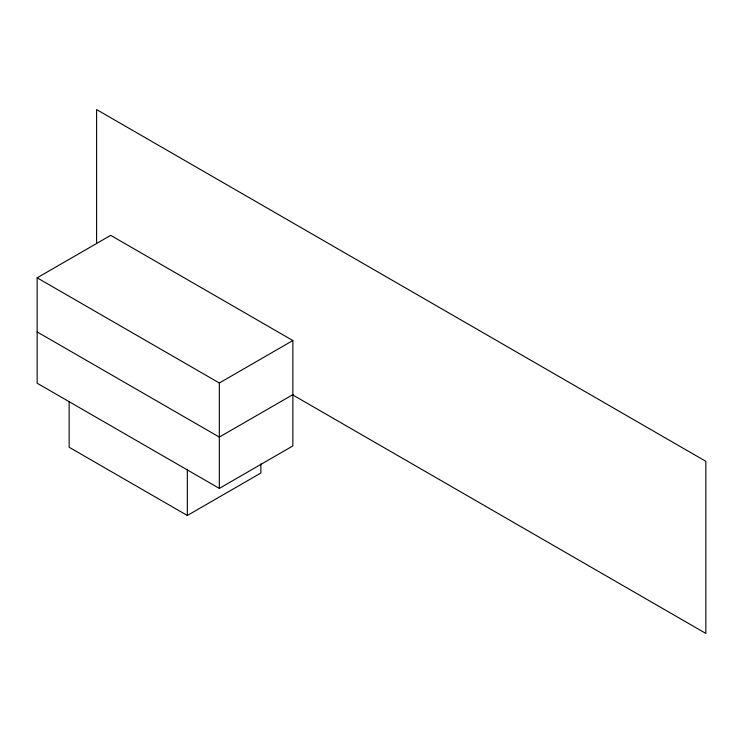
<?xml version="1.0" encoding="UTF-8"?>
<svg xmlns="http://www.w3.org/2000/svg" width="743" height="743" viewBox="0 0 743 743"><rect width="100%" height="100%" fill="white"/><g stroke="black" fill="none" stroke-linecap="round" stroke-linejoin="round"><path stroke-width="1.11" d="M37.15 277.817L110.688 235.355L292.863 340.535L292.863 445.93L219.324 488.392L37.15 383.212L37.15 277.817L219.324 382.989L292.863 340.535M292.863 394.644L219.324 437.098L37.15 331.926M69.145 401.684L69.145 447.249L187.329 515.484L260.867 473.031L260.867 463.911M292.649 394.867L705.85 633.426L705.85 461.319L96.599 109.574L96.599 243.565M219.324 382.989L219.324 488.392M187.329 469.92L187.329 515.484"/></g></svg>
